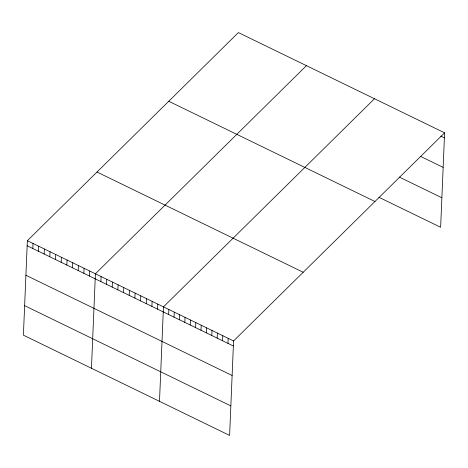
<?xml version="1.0" encoding="UTF-8"?>
<svg xmlns="http://www.w3.org/2000/svg" width="468" height="468" viewBox="0 0 468 468"><rect width="100%" height="100%" fill="white"/><g stroke="black" fill="none" stroke-linecap="round" stroke-linejoin="round"><path stroke-width="0.7" d="M27.36 240.716L23.4 335.176L229.612 435.415L233.573 340.95L444.6 132.824L238.387 32.584L27.36 240.716L233.573 340.95M32.819 248.514L33.029 243.471M38.487 251.269L38.704 246.232M44.162 254.025L44.372 248.988M49.83 256.786L50.041 251.743M55.505 259.541L55.715 254.498M61.173 262.296L61.384 257.254M66.842 265.052L67.053 260.015M72.517 267.807L72.727 262.77M78.185 270.568L78.396 265.526M83.854 273.324L84.07 268.281M89.528 276.079L89.739 271.036M91.453 368.257L95.408 273.792L306.435 65.666M100.872 281.59L101.082 276.553M106.54 284.345L106.751 279.308M112.209 287.106L112.425 282.064M117.883 289.862L118.094 284.819M123.552 292.617L123.763 287.574M129.226 295.372L129.437 290.335M134.895 298.128L135.106 293.091M140.564 300.889L140.774 295.846M146.238 303.644L146.449 298.602M151.907 306.4L152.118 301.357M157.576 309.155L157.792 304.118M159.5 401.333L163.461 306.873L374.488 98.742M168.644 314.537L168.854 309.494M174.037 317.158L174.248 312.115M179.431 319.779L179.642 314.736M184.825 322.399L185.035 317.357M190.219 325.02L190.429 319.977M195.606 327.641L195.823 322.604M201 330.262L201.217 325.225M206.394 332.883L206.604 327.846M211.788 335.509L211.998 330.466M217.181 338.13L217.392 333.087M222.575 340.751L222.786 335.708M227.969 343.372L228.179 338.329M444.6 132.824L440.64 227.284L378.916 197.28M440.792 136.112L444.389 137.861M420.381 156.3L443.149 167.369M399.333 177.091L441.88 197.777M168.749 101.269L374.962 201.503M96.999 172.031L303.211 272.271M27.15 245.758L233.362 345.992M25.91 275.266L232.128 375.5M24.634 305.668L230.853 405.902"/></g></svg>
